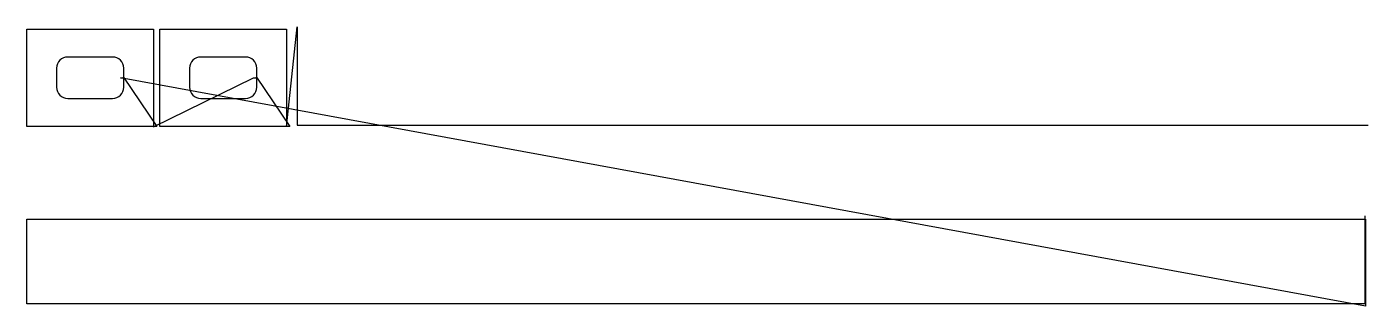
# Model space of a CAD drawing. Header units: metres. Extents: x 20 to 12000, y 0 to 2500.
import ezdxf

# ---------------------------------------------------------------- set-up
doc = ezdxf.new("R2010")
doc.units = ezdxf.units.M

msp = doc.modelspace()

# ---------------------------------------------------------------- linework, layer by layer
at = {"layer": 'TOOL_0'}
for p, q in [((20, 1608.5), (20, 2480)), ((20, 2480), (1151.5, 2480)), ((1151.5, 2480), (1151.5, 1608.5)), ((1207.638, 1608.5), (1207.638, 2480)), ((1207.638, 2480), (2339.138, 2480)), ((2339.138, 1603.5), (2433.688, 2500)), ((2339.138, 2480), (2339.138, 1608.5)), ((2433.688, 2500), (2433.688, 2499)), ((2433.688, 2499), (2433.688, 2500)), ((2433.688, 2500), (2433.688, 2499)), ((2433.688, 2499), (2433.688, 1619.044)), ((785.75, 2229.25), (385.75, 2229.25)), ((1973.389, 2229.25), (1573.389, 2229.25)), ((285.75, 2129.25), (285.75, 1959.25)), ((11975, 0), (855.75, 2044.25)), ((855.75, 2044.25), (885.75, 2044.25)), ((885.75, 2044.25), (882.214, 2047.786)), ((882.214, 2047.786), (1181.5, 1608.5)), ((885.75, 2044.25), (885.75, 2129.25)), ((885.75, 1959.249), (885.75, 2044.25)), ((1151.5, 1603.5), (2043.389, 2044.25)), ((1473.389, 2129.25), (1473.389, 1959.25)), ((2043.389, 2044.25), (2073.389, 2044.25)), ((2073.389, 2044.25), (2069.853, 2047.786)), ((2069.853, 2047.786), (2369.138, 1608.5)), ((2073.389, 2044.25), (2073.389, 2129.25)), ((2073.389, 1959.249), (2073.389, 2044.25)), ((385.75, 1859.25), (785.75, 1859.25)), ((1573.389, 1859.25), (1973.389, 1859.25)), ((1151.5, 1608.5), (20, 1608.5)), ((1181.5, 1608.5), (1151.5, 1608.5)), ((1151.5, 1608.5), (1151.5, 1603.5)), ((2339.138, 1608.5), (1207.638, 1608.5)), ((2369.138, 1608.5), (2339.138, 1608.5)), ((2339.138, 1608.5), (2339.138, 1603.5)), ((2433.688, 1619.044), (11998.999, 1619.044)), ((11998.999, 1619.044), (11999.999, 1619.044)), ((20, 20.001), (20, 780.001)), ((20, 780.001), (11970, 780.001)), ((11970, 810.001), (11970, 780.001)), ((11970, 780.001), (11970, 20.001)), ((11970, 780.001), (11975, 780.001)), ((11975, 780.001), (11975, 0)), ((11970, 20.001), (20, 20.001))]:
    msp.add_line(p, q, dxfattribs=at)
for centre, start, end in [((385.75, 2129.25), 90, 180), ((785.75, 2129.25), 0, 90), ((1573.389, 2129.25), 90, 180), ((1973.389, 2129.25), 0, 90), ((385.75, 1959.25), 180, 270), ((785.75, 1959.25), 270, 359.999427), ((1573.389, 1959.25), 180, 270), ((1973.389, 1959.25), 270, 359.999427)]:
    msp.add_arc(centre, 100, start, end, dxfattribs=at)

doc.saveas('drawing.dxf')
